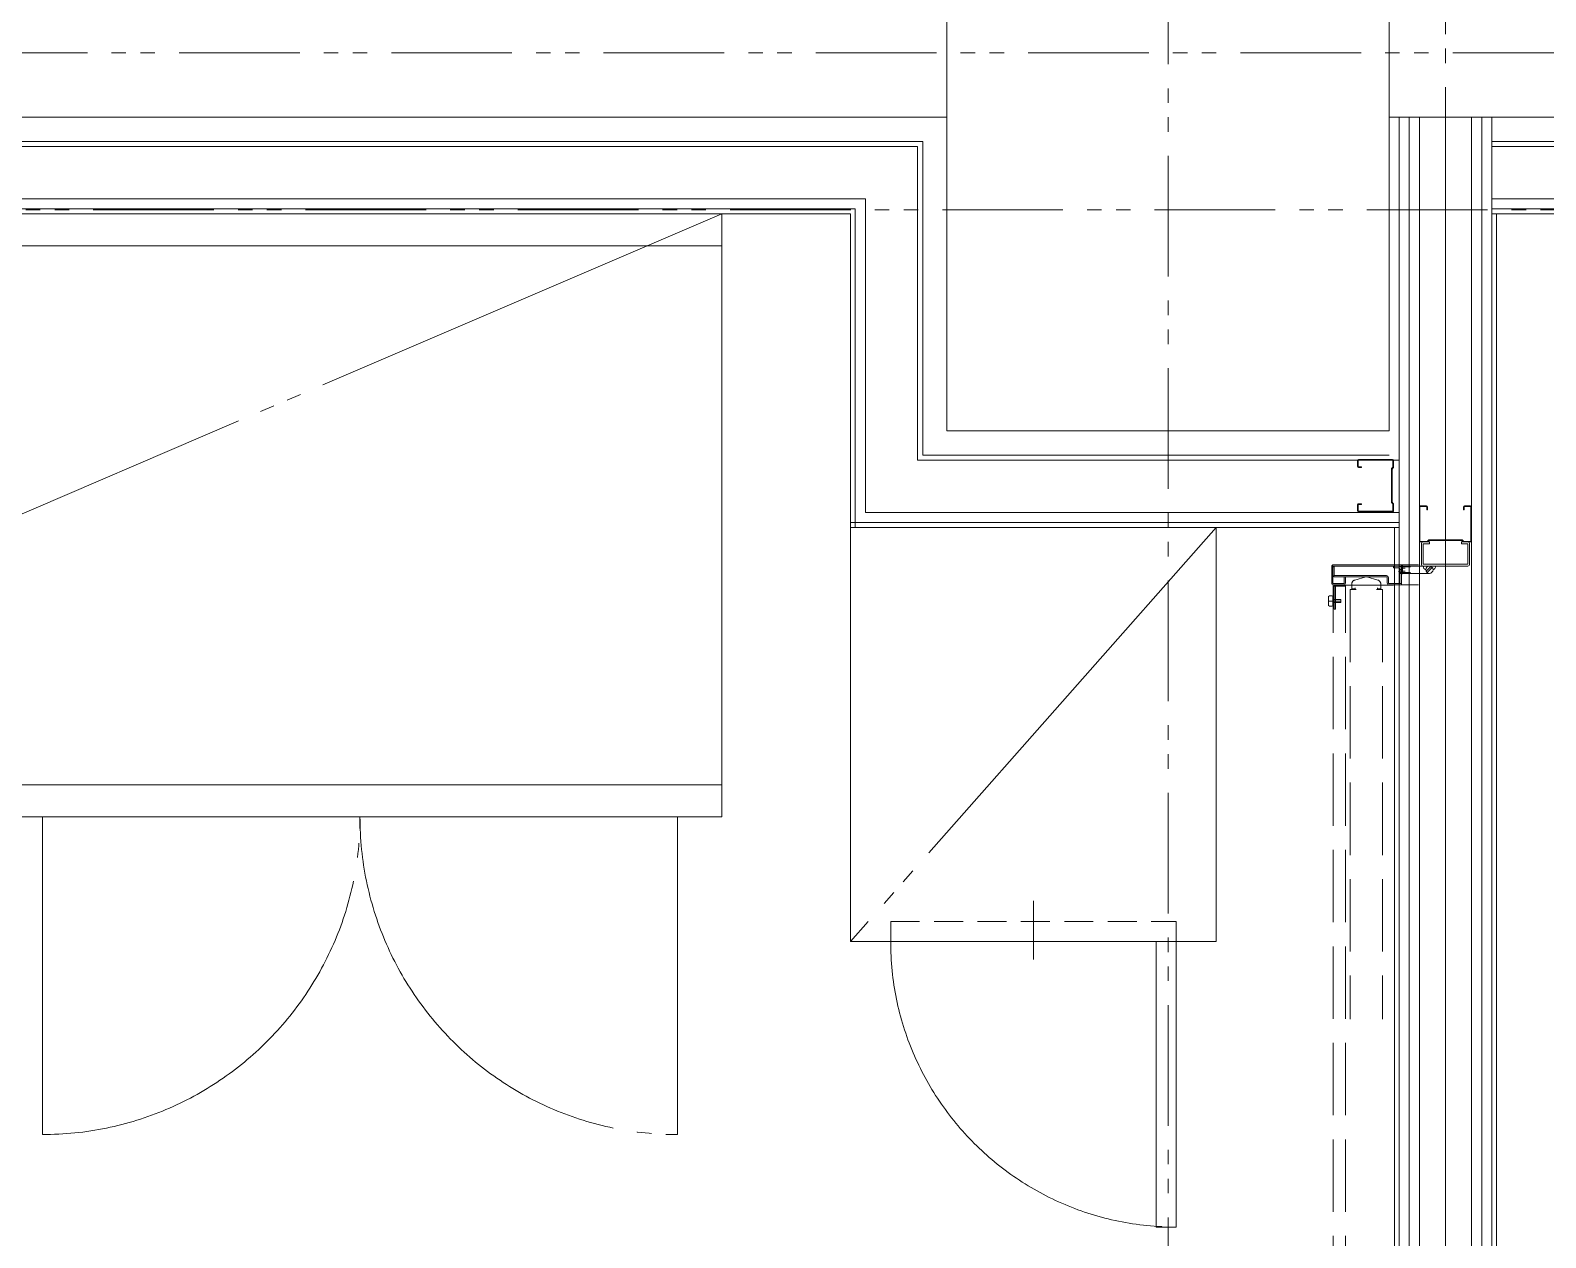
# Model space of a CAD drawing. Units: millimetres at full size. Extents: x -12803 to 120774, y -9413 to 101127.
# Drawn here: x 89859 to 91744, y 18323 to 19825 of the extents above; entities that cross this region are included whole.
import ezdxf

# ---------------------------------------------------------------- set-up
doc = ezdxf.new("R2010")
doc.units = ezdxf.units.MM
doc.header["$LTSCALE"] = 30
for name, pattern in [('CHAIN2', [12, 9, -1, 1, -1]), ('DASHED1', [1.8, 1.2, -0.6]), ('DASHED3', [4, 3, -1]), ('DOUBLE_CHAIN1', [8.8, 5, -1, 0.6, -0.6, 0.6, -1]), ('LONG_DOUBLE_CHAIN', [21.8, 18, -1, 0.6, -0.6, 0.6, -1])]:
    doc.linetypes.add(name, pattern=pattern)
doc.layers.add('0-0_NoName', color=7, linetype='Continuous')
for name, color, linetype, lineweight in [('0-4_AIHO33-厨房機器隠れ線', 7, 'DASHED1', 15), ('0-6_AIHO30-厨房機器LL', 7, 'Continuous', 15), ('2-0_通芯', 7, 'DOUBLE_CHAIN1', 15), ('2-1_躯体', 7, 'Continuous', 15), ('2-2_間仕切り芯', 7, 'DOUBLE_CHAIN1', 15), ('2-3_間仕切り', 7, 'Continuous', 15), ('2-A_建具', 7, 'Continuous', 15), ('3-2_AIHO08-壁芯', 7, 'CHAIN2', 15), ('3-3_AIHO30-厨房機器', 7, 'Continuous', 15), ('3-4_AIHO31-厨房機器中心線', 7, 'CHAIN2', 15), ('3-7_AIHO32-厨房機器補助線', 7, 'LONG_DOUBLE_CHAIN', 15)]:
    doc.layers.add(name, color=color, linetype=linetype, lineweight=lineweight)

# ---------------------------------------------------------------- blocks, each defined once
blk = doc.blocks.new('グループ部品-732')
at = {"layer": '0-4_AIHO33-厨房機器隠れ線'}
blk.add_line((90929.36, 18716.41), (90929.36, 18691.41), dxfattribs=at)
blk.add_lwpolyline([(90929.36, 18716.41), (91284.36, 18716.41), (91284.36, 18691.41)], dxfattribs=at)
at = {"layer": '0-6_AIHO30-厨房機器LL'}
for p, q in [((88969.36, 19556.41), (90719.36, 19556.41)), ((88969.36, 18886.41), (90719.36, 18886.41))]:
    blk.add_line(p, q, dxfattribs=at)
at = {"layer": '2-0_通芯'}
for p, q in [((75524.36, 19796.41), (120774.36, 19796.41)), ((74361.66, 19601.41), (120774.36, 19601.41))]:
    blk.add_line(p, q, dxfattribs=at)
at = {"layer": '2-1_躯体'}
for p, q in [((90999.36, 19896.41), (90999.36, 19326.41)), ((91549.36, 19896.41), (91549.36, 19326.41)), ((89629.36, 19716.41), (90999.36, 19716.41)), ((91549.36, 19716.41), (96999.36, 19716.41)), ((90999.36, 19326.41), (91549.36, 19326.41))]:
    blk.add_line(p, q, dxfattribs=at)
at = {"layer": '2-2_間仕切り芯'}
blk.add_line((91619.36, 13795.77), (91619.36, 20799.98), dxfattribs=at)
at = {"layer": '2-3_間仕切り'}
for p, q in [((91561.86, 18209.91), (91561.86, 19716.41)), ((91574.36, 18209.91), (91574.36, 19716.41)), ((91586.86, 18209.91), (91586.86, 19716.41)), ((91651.86, 18209.91), (91651.86, 19716.41)), ((91664.36, 18209.91), (91664.36, 19716.41)), ((91676.86, 18209.91), (91676.86, 19716.41)), ((89590.96, 19686.41), (90969.36, 19686.41)), ((89629.36, 19679.91), (90962.86, 19679.91)), ((91676.86, 19686.41), (96969.36, 19686.41)), ((89614.36, 19602.41), (90885.36, 19602.41)), ((89629.36, 19614.91), (90897.86, 19614.91)), ((90885.36, 19602.41), (90885.36, 19206.41)), ((90897.86, 19614.91), (90897.86, 19224.91)), ((91676.86, 19614.91), (96897.86, 19614.91)), ((89614.36, 19596.41), (90879.36, 19596.41)), ((91682.86, 18209.91), (91682.86, 19596.41)), ((90897.86, 19224.91), (91561.86, 19224.91)), ((90879.36, 19212.41), (91561.86, 19212.41)), ((91555.86, 18209.91), (91555.86, 19206.41))]:
    blk.add_line(p, q, dxfattribs=at)
for points in [[(90962.86, 19679.91), (90962.86, 19289.91), (91561.86, 19289.91)], [(90969.36, 19686.41), (90969.36, 19296.41), (91549.36, 19296.41)], [(91676.86, 19679.91), (96962.86, 19679.91), (96962.86, 19289.91)], [(91676.86, 19602.41), (96885.36, 19602.41), (96885.36, 19212.41)], [(90879.36, 19596.41), (90879.36, 19206.41), (91561.86, 19206.41)], [(91676.86, 19596.41), (96879.36, 19596.41), (96879.36, 19206.41)]]:
    blk.add_lwpolyline(points, dxfattribs=at)
at = {"layer": '2-A_建具'}
for p, q in [((91619.36, 19728.49), (91619.36, 17202.42)), ((91509.86, 19289.71), (91509.86, 19282.11)), ((91510.66, 19282.01), (91510.66, 19289.81)), ((91553.76, 19290.11), (91510.96, 19290.11)), ((91514.86, 19281.71), (91510.96, 19281.71)), ((91553.66, 19290.91), (91511.06, 19290.91)), ((91514.86, 19280.91), (91511.06, 19280.91)), ((91514.86, 19281.71), (91514.86, 19280.91)), ((91553.97, 19281.15), (91552.41, 19279.59)), ((91554.5, 19280.56), (91552.94, 19279)), ((91554.06, 19281.37), (91554.06, 19289.81)), ((91554.86, 19289.71), (91554.86, 19281.41)), ((91552.06, 19238.08), (91552.06, 19278.74)), ((91552.86, 19238.03), (91552.86, 19278.79)), ((91509.86, 19234.71), (91509.86, 19227.11)), ((91510.66, 19227.01), (91510.66, 19234.81)), ((91514.86, 19235.11), (91510.96, 19235.11)), ((91553.76, 19226.71), (91510.96, 19226.71)), ((91514.86, 19235.91), (91511.06, 19235.91)), ((91553.66, 19225.91), (91511.06, 19225.91)), ((91514.86, 19235.91), (91514.86, 19235.11)), ((91552.41, 19237.23), (91553.97, 19235.67)), ((91552.94, 19237.82), (91554.5, 19236.26)), ((91554.06, 19227.01), (91554.06, 19235.45)), ((91554.86, 19235.41), (91554.86, 19227.11)), ((91586.86, 19189.51), (91586.86, 19232.11)), ((91587.66, 19189.11), (91587.66, 19232.51)), ((91587.66, 19232.51), (91596.06, 19232.51)), ((91595.66, 19233.31), (91588.06, 19233.31)), ((91596.86, 19228.31), (91596.86, 19232.11)), ((91642.66, 19232.51), (91651.06, 19232.51)), ((91642.66, 19228.31), (91642.66, 19232.51)), ((91650.66, 19233.31), (91643.06, 19233.31)), ((91651.86, 19189.51), (91651.86, 19232.11)), ((91587.66, 19189.11), (91596.52, 19189.11)), ((91588.06, 19188.31), (91599.36, 19188.31)), ((91589.36, 19160.71), (91589.36, 19185.91)), ((91591.66, 19186.01), (91599.36, 19186.01)), ((91591.66, 19160.61), (91591.66, 19186.01)), ((91598.52, 19191.11), (91596.52, 19189.11)), ((91598.86, 19190.31), (91597.21, 19188.66)), ((91598.52, 19191.11), (91640.19, 19191.11)), ((91598.86, 19190.31), (91639.86, 19190.31)), ((91599.36, 19186.01), (91599.36, 19188.31)), ((91639.36, 19186.01), (91647.06, 19186.01)), ((91641.5, 19188.66), (91639.86, 19190.31)), ((91642.19, 19189.11), (91640.19, 19191.11)), ((91649.36, 19160.71), (91649.36, 19185.91)), ((91477.86, 19157.51), (91477.86, 19137.31)), ((91479.46, 19158.31), (91564.86, 19158.31)), ((91479.46, 19158.31), (91479.46, 19136.51)), ((91585.86, 19159.91), (91480.26, 19159.91)), ((91561.56, 19156.01), (91554.86, 19156.01)), ((91561.47, 19151.81), (91569.22, 19151.81)), ((91561.8, 19150.31), (91575.66, 19150.31)), ((91562.56, 19136.51), (91562.56, 19155.01)), ((91562.96, 19158.31), (91599.36, 19158.31)), ((91562.96, 19149.31), (91599.36, 19149.31)), ((91564.11, 19157.31), (91575.66, 19157.31)), ((91564.44, 19155.81), (91569.22, 19155.81)), ((91564.86, 19159.91), (91564.86, 19158.31)), ((91591.76, 19158.31), (91646.96, 19158.31)), ((91601.22, 19157.91), (91595.26, 19151.94)), ((91602.82, 19156.68), (91596.49, 19150.34)), ((91493.26, 19136.51), (91479.46, 19136.51)), ((91492.46, 19134.91), (91480.26, 19134.91)), ((91481.06, 19146.51), (91546.06, 19146.51)), ((91481.86, 19144.91), (91546.86, 19144.91)), ((91493.26, 19144.91), (91493.26, 19136.51)), ((91494.86, 19144.91), (91494.86, 19137.31)), ((91546.86, 19144.91), (91546.86, 19137.31)), ((91548.46, 19144.11), (91548.46, 19136.51)), ((91548.46, 19136.51), (91564.86, 19136.51)), ((91585.86, 19134.91), (91549.26, 19134.91))]:
    blk.add_line(p, q, dxfattribs=at)
at = {"layer": '2-A_建具', "linetype": 'DASHED3'}
for p, q in [((91479.86, 17155.41), (91479.86, 19134.91)), ((91554.86, 19134.41), (91479.86, 19134.41)), ((91481.06, 19104.91), (91481.06, 19132.51)), ((91483.46, 19134.91), (91494.06, 19134.91)), ((91494.06, 19133.31), (91494.06, 19134.91)), ((91494.86, 17155.41), (91494.86, 19134.91)), ((91508.36, 19129.01), (91500.86, 19129.01)), ((91500.86, 19129.01), (91500.86, 18594.91)), ((91502.86, 19136.13), (91502.86, 19130.21)), ((91503.16, 19129.91), (91506.86, 19129.91)), ((91520.31, 19144.84), (91506.5, 19140.94)), ((91506.86, 19131.11), (91506.86, 19129.91)), ((91521.4, 19144.84), (91535.21, 19140.94)), ((91540.86, 19129.01), (91533.36, 19129.01)), ((91534.86, 19131.11), (91534.86, 19129.91)), ((91534.86, 19129.91), (91538.56, 19129.91)), ((91538.86, 19136.13), (91538.86, 19130.21)), ((91540.86, 19129.01), (91540.86, 18594.91)), ((91475.06, 19121.41), (91474.06, 19120.41)), ((91474.06, 19120.41), (91474.06, 19109.41)), ((91474.06, 19114.91), (91489.06, 19114.91)), ((91475.06, 19121.41), (91478.56, 19121.41)), ((91479.06, 19120.91), (91478.56, 19121.41)), ((91479.06, 19120.91), (91479.06, 19108.91)), ((91479.06, 19119.91), (91479.86, 19119.91)), ((91488.66, 19116.91), (91479.86, 19116.91)), ((91488.66, 19112.91), (91479.86, 19112.91)), ((91489.06, 19116.51), (91488.66, 19116.91)), ((91474.06, 19109.41), (91475.06, 19108.41)), ((91475.06, 19108.41), (91478.56, 19108.41)), ((91479.06, 19108.91), (91478.56, 19108.41)), ((91479.06, 19109.91), (91479.86, 19109.91)), ((91481.06, 19104.91), (91482.66, 19104.91))]:
    blk.add_line(p, q, dxfattribs=at)
at = {"layer": '2-A_建具'}
for points in [[(91596.86, 19228.31), (91596.06, 19228.31), (91596.06, 19232.51)], [(91642.66, 19228.31), (91641.86, 19228.31), (91641.86, 19232.11)], [(91642.19, 19189.11), (91651.06, 19189.11), (91651.06, 19232.51)], [(91591.66, 19160.61), (91647.06, 19160.61), (91647.06, 19186.01)], [(91639.36, 19186.01), (91639.36, 19188.31), (91650.66, 19188.31)], [(91479.46, 19157.31), (91481.06, 19157.31), (91481.06, 19146.51)], [(91561.46, 19158.31), (91554.86, 19158.31), (91554.86, 19156.01)], [(91564.86, 19134.91), (91564.86, 19136.51), (91564.86, 19154.91)]]:
    blk.add_lwpolyline(points, dxfattribs=at)
at = {"layer": '2-A_建具', "linetype": 'DASHED3'}
for points in [[(91482.66, 19104.91), (91482.66, 19133.31), (91494.06, 19133.31)], [(91489.06, 19116.51), (91489.06, 19113.31), (91488.66, 19112.91)]]:
    blk.add_lwpolyline(points, dxfattribs=at)
at = {"layer": '2-A_建具'}
blk.add_circle((91599.36, 19153.81), 4.5, dxfattribs=at)
for centre, radius, start, end in [((91511.06, 19289.71), 1.2, 90, 180), ((91511.06, 19282.11), 1.2, 180, 270), ((91510.96, 19289.81), 0.3, 90, 180), ((91510.96, 19282.01), 0.3, 180, 270), ((91553.66, 19289.71), 1.2, 0, 90), ((91553.76, 19289.81), 0.3, 0, 90), ((91553.76, 19281.37), 0.3, 315, 0), ((91553.66, 19281.41), 1.2, 315, 0), ((91553.26, 19278.74), 1.2, 135, 180), ((91553.16, 19278.79), 0.3, 135, 180), ((91511.06, 19234.71), 1.2, 90, 180), ((91511.06, 19227.11), 1.2, 180, 270), ((91510.96, 19234.81), 0.3, 90, 180), ((91510.96, 19227.01), 0.3, 180, 270), ((91553.26, 19238.08), 1.2, 180, 225), ((91553.16, 19238.03), 0.3, 180, 225), ((91553.66, 19227.11), 1.2, 270, 0), ((91553.76, 19227.01), 0.3, 270, 0), ((91553.76, 19235.45), 0.3, 0, 45), ((91553.66, 19235.41), 1.2, 0, 45), ((91588.06, 19232.11), 1.2, 90, 180), ((91595.66, 19232.11), 1.2, 0, 90), ((91643.06, 19232.11), 1.2, 90, 180), ((91650.66, 19232.11), 1.2, 0, 90), ((91588.06, 19189.51), 1.2, 180, 270), ((91591.76, 19185.91), 2.4, 90, 180), ((91596.36, 19189.51), 1.2, 270, 315), ((91642.35, 19189.51), 1.2, 225, 270), ((91646.96, 19185.91), 2.4, 0, 90), ((91650.66, 19189.51), 1.2, 270, 0), ((91480.26, 19157.51), 2.4, 90, 180), ((91563.89, 19156.06), 2.44, 112.61986, 247.38014), ((91563.89, 19151.56), 2.44, 112.61986, 247.38014), ((91561.46, 19154.91), 3.4, 0, 90), ((91561.56, 19155.01), 1, 0, 90), ((91562.02, 19156.06), 2.44, 292.61986, 67.38014), ((91564.86, 19158.31), 1, 295.84193, 90), ((91564.86, 19156.51), 1, 295.84193, 90), ((91564.86, 19154.71), 1, 295.84193, 90), ((91564.86, 19152.91), 1, 295.84193, 90), ((91564.86, 19151.11), 1, 295.84193, 90), ((91564.86, 19149.31), 1, 270, 90), ((91591.76, 19160.71), 2.4, 180, 270), ((91595.9, 19157.74), 4.02, 171.82006, 255.0162), ((91602.82, 19157.74), 4.02, 284.9838, 8.17994), ((91646.96, 19160.71), 2.4, 270, 0), ((91480.26, 19137.31), 2.4, 180, 270), ((91481.86, 19147.31), 2.4, 180, 270), ((91492.46, 19137.31), 2.4, 270, 0), ((91546.06, 19144.11), 2.4, 0, 90), ((91549.26, 19137.31), 2.4, 180, 270)]:
    blk.add_arc(centre, radius, start, end, dxfattribs=at)
at = {"layer": '2-A_建具', "linetype": 'DASHED3'}
for centre, radius, start, end in [((91483.46, 19132.51), 2.4, 90, 180), ((91507.86, 19136.13), 5, 105.75454, 180), ((91503.16, 19130.21), 0.3, 180, 270), ((91520.86, 19142.91), 2, 74.24546, 105.75454), ((91533.86, 19136.13), 5, 0, 74.24546), ((91538.56, 19130.21), 0.3, 270, 0)]:
    blk.add_arc(centre, radius, start, end, dxfattribs=at)
at = {"layer": '3-2_AIHO08-壁芯'}
blk.add_line((91574.36, 19246.41), (91574.36, 14496.41), dxfattribs=at)
at = {"layer": '3-3_AIHO30-厨房機器'}
for p, q in [((90719.36, 18846.41), (90719.36, 19596.41)), ((90879.36, 19206.41), (90879.36, 18691.41)), ((88969.36, 18846.41), (90719.36, 18846.41)), ((90879.36, 18691.41), (91334.36, 18691.41))]:
    blk.add_line(p, q, dxfattribs=at)
for points in [[(88969.36, 18846.41), (88969.36, 19596.41), (90719.36, 19596.41)], [(90879.36, 19206.41), (91334.36, 19206.41), (91334.36, 18691.41)]]:
    blk.add_lwpolyline(points, dxfattribs=at)
at = {"layer": '3-4_AIHO31-厨房機器中心線'}
blk.add_line((91106.86, 18742.22), (91106.86, 18669.28), dxfattribs=at)
at = {"layer": '3-7_AIHO32-厨房機器補助線'}
for p, q in [((90719.36, 19596.41), (88969.36, 18846.41)), ((91334.36, 19206.41), (90879.36, 18691.41)), ((89874.36, 18451.41), (89874.36, 18846.41)), ((90664.36, 18451.41), (90664.36, 18846.41)), ((91259.36, 18691.41), (91259.36, 18336.41)), ((91259.36, 18691.41), (91284.36, 18691.41)), ((91284.36, 18691.41), (91284.36, 18336.41)), ((91284.36, 18336.41), (91259.36, 18336.41))]:
    blk.add_line(p, q, dxfattribs=at)
for centre, radius, start, end in [((89874.36, 18846.41), 395, 270, 0), ((90664.36, 18846.41), 395, 180, 270), ((91284.36, 18691.41), 355, 180, 270)]:
    blk.add_arc(centre, radius, start, end, dxfattribs=at)
blk = doc.blocks.new('グループ部品-763')
at = {"layer": '0-6_AIHO30-厨房機器LL'}
for p, q in [((88969.36, 19556.41), (90719.36, 19556.41)), ((88969.36, 18886.41), (90719.36, 18886.41))]:
    blk.add_line(p, q, dxfattribs=at)
at = {"layer": '2-0_通芯'}
blk.add_line((75524.36, 19796.41), (120774.36, 19796.41), dxfattribs=at)
at = {"layer": '2-1_躯体'}
for p, q in [((90999.36, 19896.41), (90999.36, 19326.41)), ((91549.36, 19896.41), (91549.36, 19326.41)), ((90999.36, 19326.41), (91549.36, 19326.41))]:
    blk.add_line(p, q, dxfattribs=at)
at = {"layer": '2-A_建具'}
for p, q in [((91619.36, 19728.49), (91619.36, 17202.42)), ((91509.86, 19289.71), (91509.86, 19282.11)), ((91510.66, 19282.01), (91510.66, 19289.81)), ((91553.76, 19290.11), (91510.96, 19290.11)), ((91514.86, 19281.71), (91510.96, 19281.71)), ((91553.66, 19290.91), (91511.06, 19290.91)), ((91514.86, 19280.91), (91511.06, 19280.91)), ((91514.86, 19281.71), (91514.86, 19280.91)), ((91553.97, 19281.15), (91552.41, 19279.59)), ((91554.5, 19280.56), (91552.94, 19279)), ((91554.06, 19281.37), (91554.06, 19289.81)), ((91554.86, 19289.71), (91554.86, 19281.41)), ((91552.06, 19238.08), (91552.06, 19278.74)), ((91552.86, 19238.03), (91552.86, 19278.79)), ((91509.86, 19234.71), (91509.86, 19227.11)), ((91510.66, 19227.01), (91510.66, 19234.81)), ((91514.86, 19235.11), (91510.96, 19235.11)), ((91553.76, 19226.71), (91510.96, 19226.71)), ((91514.86, 19235.91), (91511.06, 19235.91)), ((91553.66, 19225.91), (91511.06, 19225.91)), ((91514.86, 19235.91), (91514.86, 19235.11)), ((91552.41, 19237.23), (91553.97, 19235.67)), ((91552.94, 19237.82), (91554.5, 19236.26)), ((91554.06, 19227.01), (91554.06, 19235.45)), ((91554.86, 19235.41), (91554.86, 19227.11)), ((91586.86, 19189.51), (91586.86, 19232.11)), ((91587.66, 19189.11), (91587.66, 19232.51)), ((91587.66, 19232.51), (91596.06, 19232.51)), ((91595.66, 19233.31), (91588.06, 19233.31)), ((91596.86, 19228.31), (91596.86, 19232.11)), ((91642.66, 19232.51), (91651.06, 19232.51)), ((91642.66, 19228.31), (91642.66, 19232.51)), ((91650.66, 19233.31), (91643.06, 19233.31)), ((91651.86, 19189.51), (91651.86, 19232.11)), ((91587.66, 19189.11), (91596.52, 19189.11)), ((91588.06, 19188.31), (91599.36, 19188.31)), ((91589.36, 19160.71), (91589.36, 19185.91)), ((91591.66, 19186.01), (91599.36, 19186.01)), ((91591.66, 19160.61), (91591.66, 19186.01)), ((91598.52, 19191.11), (91596.52, 19189.11)), ((91598.86, 19190.31), (91597.21, 19188.66)), ((91598.52, 19191.11), (91640.19, 19191.11)), ((91598.86, 19190.31), (91639.86, 19190.31)), ((91599.36, 19186.01), (91599.36, 19188.31)), ((91639.36, 19186.01), (91647.06, 19186.01)), ((91641.5, 19188.66), (91639.86, 19190.31)), ((91642.19, 19189.11), (91640.19, 19191.11)), ((91649.36, 19160.71), (91649.36, 19185.91)), ((91477.86, 19157.51), (91477.86, 19137.31)), ((91479.46, 19158.31), (91564.86, 19158.31)), ((91479.46, 19158.31), (91479.46, 19136.51)), ((91585.86, 19159.91), (91480.26, 19159.91)), ((91561.56, 19156.01), (91554.86, 19156.01)), ((91561.47, 19151.81), (91569.22, 19151.81)), ((91561.8, 19150.31), (91575.66, 19150.31)), ((91562.56, 19136.51), (91562.56, 19155.01)), ((91562.96, 19158.31), (91599.36, 19158.31)), ((91562.96, 19149.31), (91599.36, 19149.31)), ((91564.11, 19157.31), (91575.66, 19157.31)), ((91564.44, 19155.81), (91569.22, 19155.81)), ((91564.86, 19159.91), (91564.86, 19158.31)), ((91591.76, 19158.31), (91646.96, 19158.31)), ((91601.22, 19157.91), (91595.26, 19151.94)), ((91602.82, 19156.68), (91596.49, 19150.34)), ((91493.26, 19136.51), (91479.46, 19136.51)), ((91492.46, 19134.91), (91480.26, 19134.91)), ((91481.06, 19146.51), (91546.06, 19146.51)), ((91481.86, 19144.91), (91546.86, 19144.91)), ((91493.26, 19144.91), (91493.26, 19136.51)), ((91494.86, 19144.91), (91494.86, 19137.31)), ((91546.86, 19144.91), (91546.86, 19137.31)), ((91548.46, 19144.11), (91548.46, 19136.51)), ((91548.46, 19136.51), (91564.86, 19136.51)), ((91585.86, 19134.91), (91549.26, 19134.91))]:
    blk.add_line(p, q, dxfattribs=at)
at = {"layer": '2-A_建具', "linetype": 'DASHED3'}
for p, q in [((91479.86, 17155.41), (91479.86, 19134.91)), ((91554.86, 19134.41), (91479.86, 19134.41)), ((91481.06, 19104.91), (91481.06, 19132.51)), ((91483.46, 19134.91), (91494.06, 19134.91)), ((91494.06, 19133.31), (91494.06, 19134.91)), ((91494.86, 17155.41), (91494.86, 19134.91)), ((91508.36, 19129.01), (91500.86, 19129.01)), ((91500.86, 19129.01), (91500.86, 18594.91)), ((91502.86, 19136.13), (91502.86, 19130.21)), ((91503.16, 19129.91), (91506.86, 19129.91)), ((91520.31, 19144.84), (91506.5, 19140.94)), ((91506.86, 19131.11), (91506.86, 19129.91)), ((91521.4, 19144.84), (91535.21, 19140.94)), ((91540.86, 19129.01), (91533.36, 19129.01)), ((91534.86, 19131.11), (91534.86, 19129.91)), ((91534.86, 19129.91), (91538.56, 19129.91)), ((91538.86, 19136.13), (91538.86, 19130.21)), ((91540.86, 19129.01), (91540.86, 18594.91)), ((91475.06, 19121.41), (91474.06, 19120.41)), ((91474.06, 19120.41), (91474.06, 19109.41)), ((91474.06, 19114.91), (91489.06, 19114.91)), ((91475.06, 19121.41), (91478.56, 19121.41)), ((91479.06, 19120.91), (91478.56, 19121.41)), ((91479.06, 19120.91), (91479.06, 19108.91)), ((91479.06, 19119.91), (91479.86, 19119.91)), ((91488.66, 19116.91), (91479.86, 19116.91)), ((91488.66, 19112.91), (91479.86, 19112.91)), ((91489.06, 19116.51), (91488.66, 19116.91)), ((91474.06, 19109.41), (91475.06, 19108.41)), ((91475.06, 19108.41), (91478.56, 19108.41)), ((91479.06, 19108.91), (91478.56, 19108.41)), ((91479.06, 19109.91), (91479.86, 19109.91)), ((91481.06, 19104.91), (91482.66, 19104.91))]:
    blk.add_line(p, q, dxfattribs=at)
at = {"layer": '2-A_建具'}
for points in [[(91596.86, 19228.31), (91596.06, 19228.31), (91596.06, 19232.51)], [(91642.66, 19228.31), (91641.86, 19228.31), (91641.86, 19232.11)], [(91642.19, 19189.11), (91651.06, 19189.11), (91651.06, 19232.51)], [(91591.66, 19160.61), (91647.06, 19160.61), (91647.06, 19186.01)], [(91639.36, 19186.01), (91639.36, 19188.31), (91650.66, 19188.31)], [(91479.46, 19157.31), (91481.06, 19157.31), (91481.06, 19146.51)], [(91561.46, 19158.31), (91554.86, 19158.31), (91554.86, 19156.01)], [(91564.86, 19134.91), (91564.86, 19136.51), (91564.86, 19154.91)]]:
    blk.add_lwpolyline(points, dxfattribs=at)
at = {"layer": '2-A_建具', "linetype": 'DASHED3'}
for points in [[(91482.66, 19104.91), (91482.66, 19133.31), (91494.06, 19133.31)], [(91489.06, 19116.51), (91489.06, 19113.31), (91488.66, 19112.91)]]:
    blk.add_lwpolyline(points, dxfattribs=at)
at = {"layer": '2-A_建具'}
blk.add_circle((91599.36, 19153.81), 4.5, dxfattribs=at)
for centre, radius, start, end in [((91511.06, 19289.71), 1.2, 90, 180), ((91511.06, 19282.11), 1.2, 180, 270), ((91510.96, 19289.81), 0.3, 90, 180), ((91510.96, 19282.01), 0.3, 180, 270), ((91553.66, 19289.71), 1.2, 0, 90), ((91553.76, 19289.81), 0.3, 0, 90), ((91553.76, 19281.37), 0.3, 315, 0), ((91553.66, 19281.41), 1.2, 315, 0), ((91553.26, 19278.74), 1.2, 135, 180), ((91553.16, 19278.79), 0.3, 135, 180), ((91511.06, 19234.71), 1.2, 90, 180), ((91511.06, 19227.11), 1.2, 180, 270), ((91510.96, 19234.81), 0.3, 90, 180), ((91510.96, 19227.01), 0.3, 180, 270), ((91553.26, 19238.08), 1.2, 180, 225), ((91553.16, 19238.03), 0.3, 180, 225), ((91553.66, 19227.11), 1.2, 270, 0), ((91553.76, 19227.01), 0.3, 270, 0), ((91553.76, 19235.45), 0.3, 0, 45), ((91553.66, 19235.41), 1.2, 0, 45), ((91588.06, 19232.11), 1.2, 90, 180), ((91595.66, 19232.11), 1.2, 0, 90), ((91643.06, 19232.11), 1.2, 90, 180), ((91650.66, 19232.11), 1.2, 0, 90), ((91588.06, 19189.51), 1.2, 180, 270), ((91591.76, 19185.91), 2.4, 90, 180), ((91596.36, 19189.51), 1.2, 270, 315), ((91642.35, 19189.51), 1.2, 225, 270), ((91646.96, 19185.91), 2.4, 0, 90), ((91650.66, 19189.51), 1.2, 270, 0), ((91480.26, 19157.51), 2.4, 90, 180), ((91563.89, 19156.06), 2.44, 112.61986, 247.38014), ((91563.89, 19151.56), 2.44, 112.61986, 247.38014), ((91561.46, 19154.91), 3.4, 0, 90), ((91561.56, 19155.01), 1, 0, 90), ((91562.02, 19156.06), 2.44, 292.61986, 67.38014), ((91564.86, 19158.31), 1, 295.84193, 90), ((91564.86, 19156.51), 1, 295.84193, 90), ((91564.86, 19154.71), 1, 295.84193, 90), ((91564.86, 19152.91), 1, 295.84193, 90), ((91564.86, 19151.11), 1, 295.84193, 90), ((91564.86, 19149.31), 1, 270, 90), ((91591.76, 19160.71), 2.4, 180, 270), ((91595.9, 19157.74), 4.02, 171.82006, 255.0162), ((91602.82, 19157.74), 4.02, 284.9838, 8.17994), ((91646.96, 19160.71), 2.4, 270, 0), ((91480.26, 19137.31), 2.4, 180, 270), ((91481.86, 19147.31), 2.4, 180, 270), ((91492.46, 19137.31), 2.4, 270, 0), ((91546.06, 19144.11), 2.4, 0, 90), ((91549.26, 19137.31), 2.4, 180, 270)]:
    blk.add_arc(centre, radius, start, end, dxfattribs=at)
at = {"layer": '2-A_建具', "linetype": 'DASHED3'}
for centre, radius, start, end in [((91483.46, 19132.51), 2.4, 90, 180), ((91507.86, 19136.13), 5, 105.75454, 180), ((91503.16, 19130.21), 0.3, 180, 270), ((91520.86, 19142.91), 2, 74.24546, 105.75454), ((91533.86, 19136.13), 5, 0, 74.24546), ((91538.56, 19130.21), 0.3, 270, 0)]:
    blk.add_arc(centre, radius, start, end, dxfattribs=at)
at = {"layer": '3-2_AIHO08-壁芯'}
blk.add_line((91574.36, 19246.41), (91574.36, 14496.41), dxfattribs=at)
at = {"layer": '3-3_AIHO30-厨房機器'}
for p, q in [((90719.36, 18846.41), (90719.36, 19596.41)), ((88969.36, 18846.41), (90719.36, 18846.41))]:
    blk.add_line(p, q, dxfattribs=at)
blk.add_lwpolyline([(88969.36, 18846.41), (88969.36, 19596.41), (90719.36, 19596.41)], dxfattribs=at)
at = {"layer": '3-7_AIHO32-厨房機器補助線'}
for p, q in [((90719.36, 19596.41), (88969.36, 18846.41)), ((89874.36, 18451.41), (89874.36, 18846.41)), ((90664.36, 18451.41), (90664.36, 18846.41))]:
    blk.add_line(p, q, dxfattribs=at)
for centre, start, end in [((89874.36, 18846.41), 270, 0), ((90664.36, 18846.41), 180, 270)]:
    blk.add_arc(centre, 395, start, end, dxfattribs=at)

msp = doc.modelspace()

# ---------------------------------------------------------------- linework, layer by layer
at = {"layer": '2-0_通芯'}
msp.add_line((91274.36, 24156.41), (91274.36, 5670.44), dxfattribs=at)

# ---------------------------------------------------------------- block references
at = {"layer": '0-0_NoName'}
for name in ['グループ部品-732', 'グループ部品-763']:
    msp.add_blockref(name, (0, 0), dxfattribs=at)

doc.saveas('drawing.dxf')
